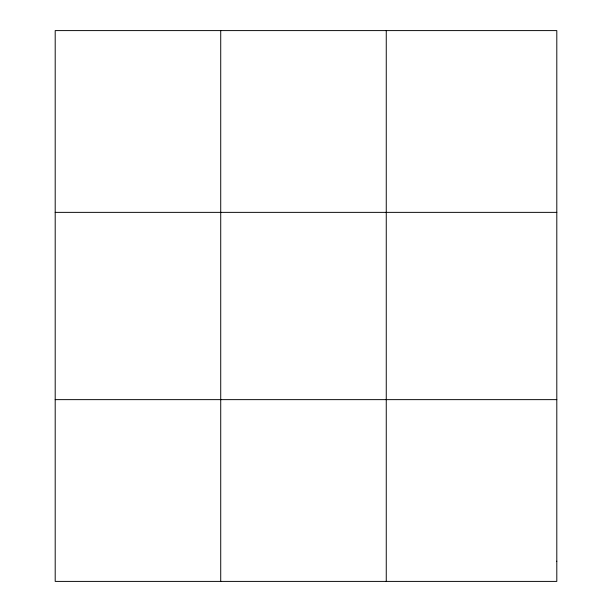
<?xml version="1.0" encoding="UTF-8"?>
<svg xmlns="http://www.w3.org/2000/svg" width="612" height="612" viewBox="0 0 612 612"><rect width="100%" height="100%" fill="white"/><g stroke="black" fill="none" stroke-linecap="round" stroke-linejoin="round"><path stroke-width="0.92" d="M220.725 581.4L220.725 30.6M386.256 581.4L386.256 30.6M55.195 212.364L556.805 212.364M55.195 399.636L556.805 399.636M556.805 561.204L556.805 581.4L55.195 581.4L55.195 30.6L556.805 30.6L556.805 561.204"/></g></svg>
